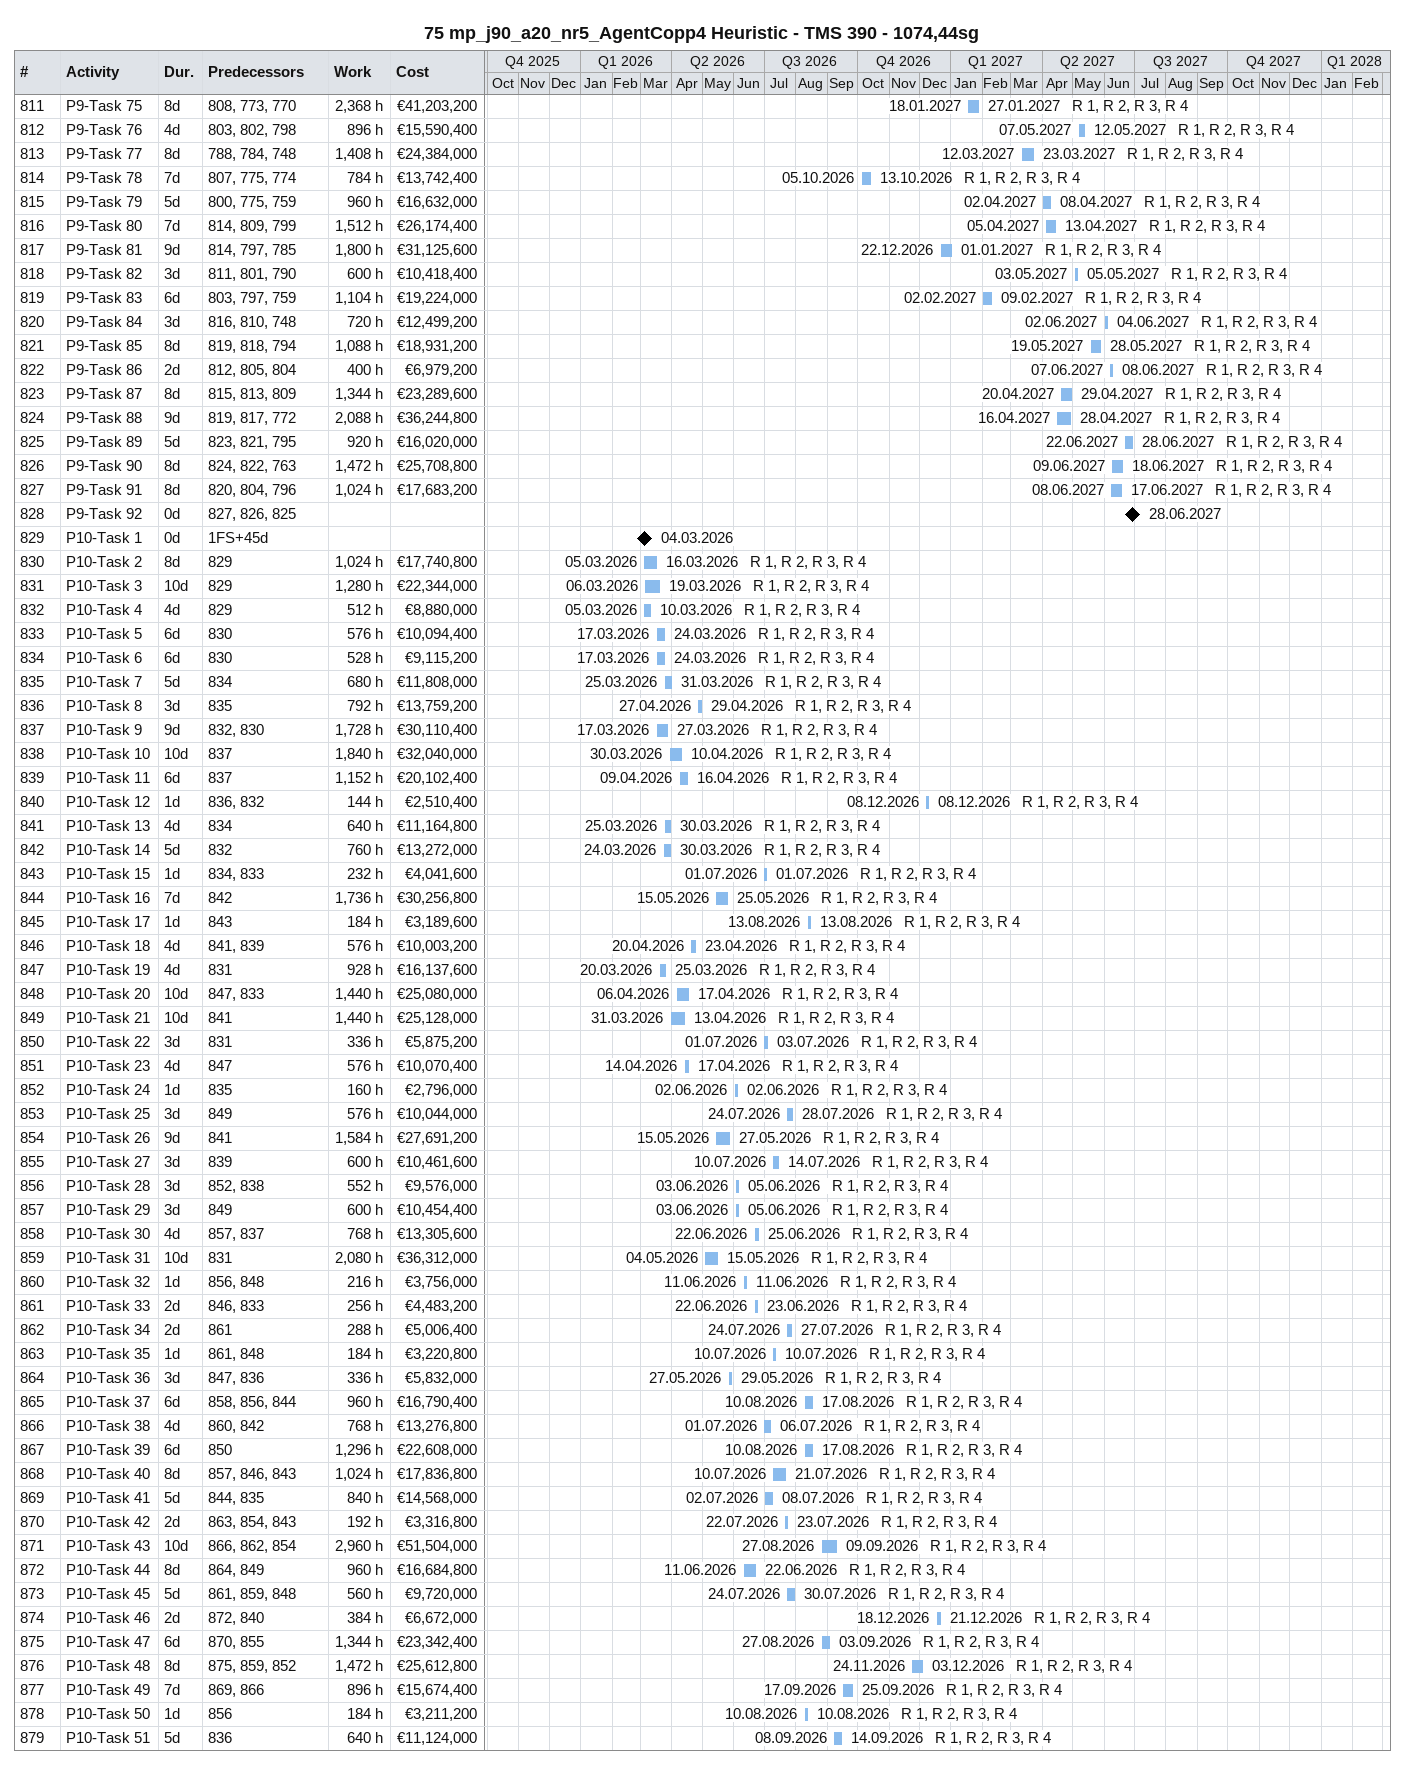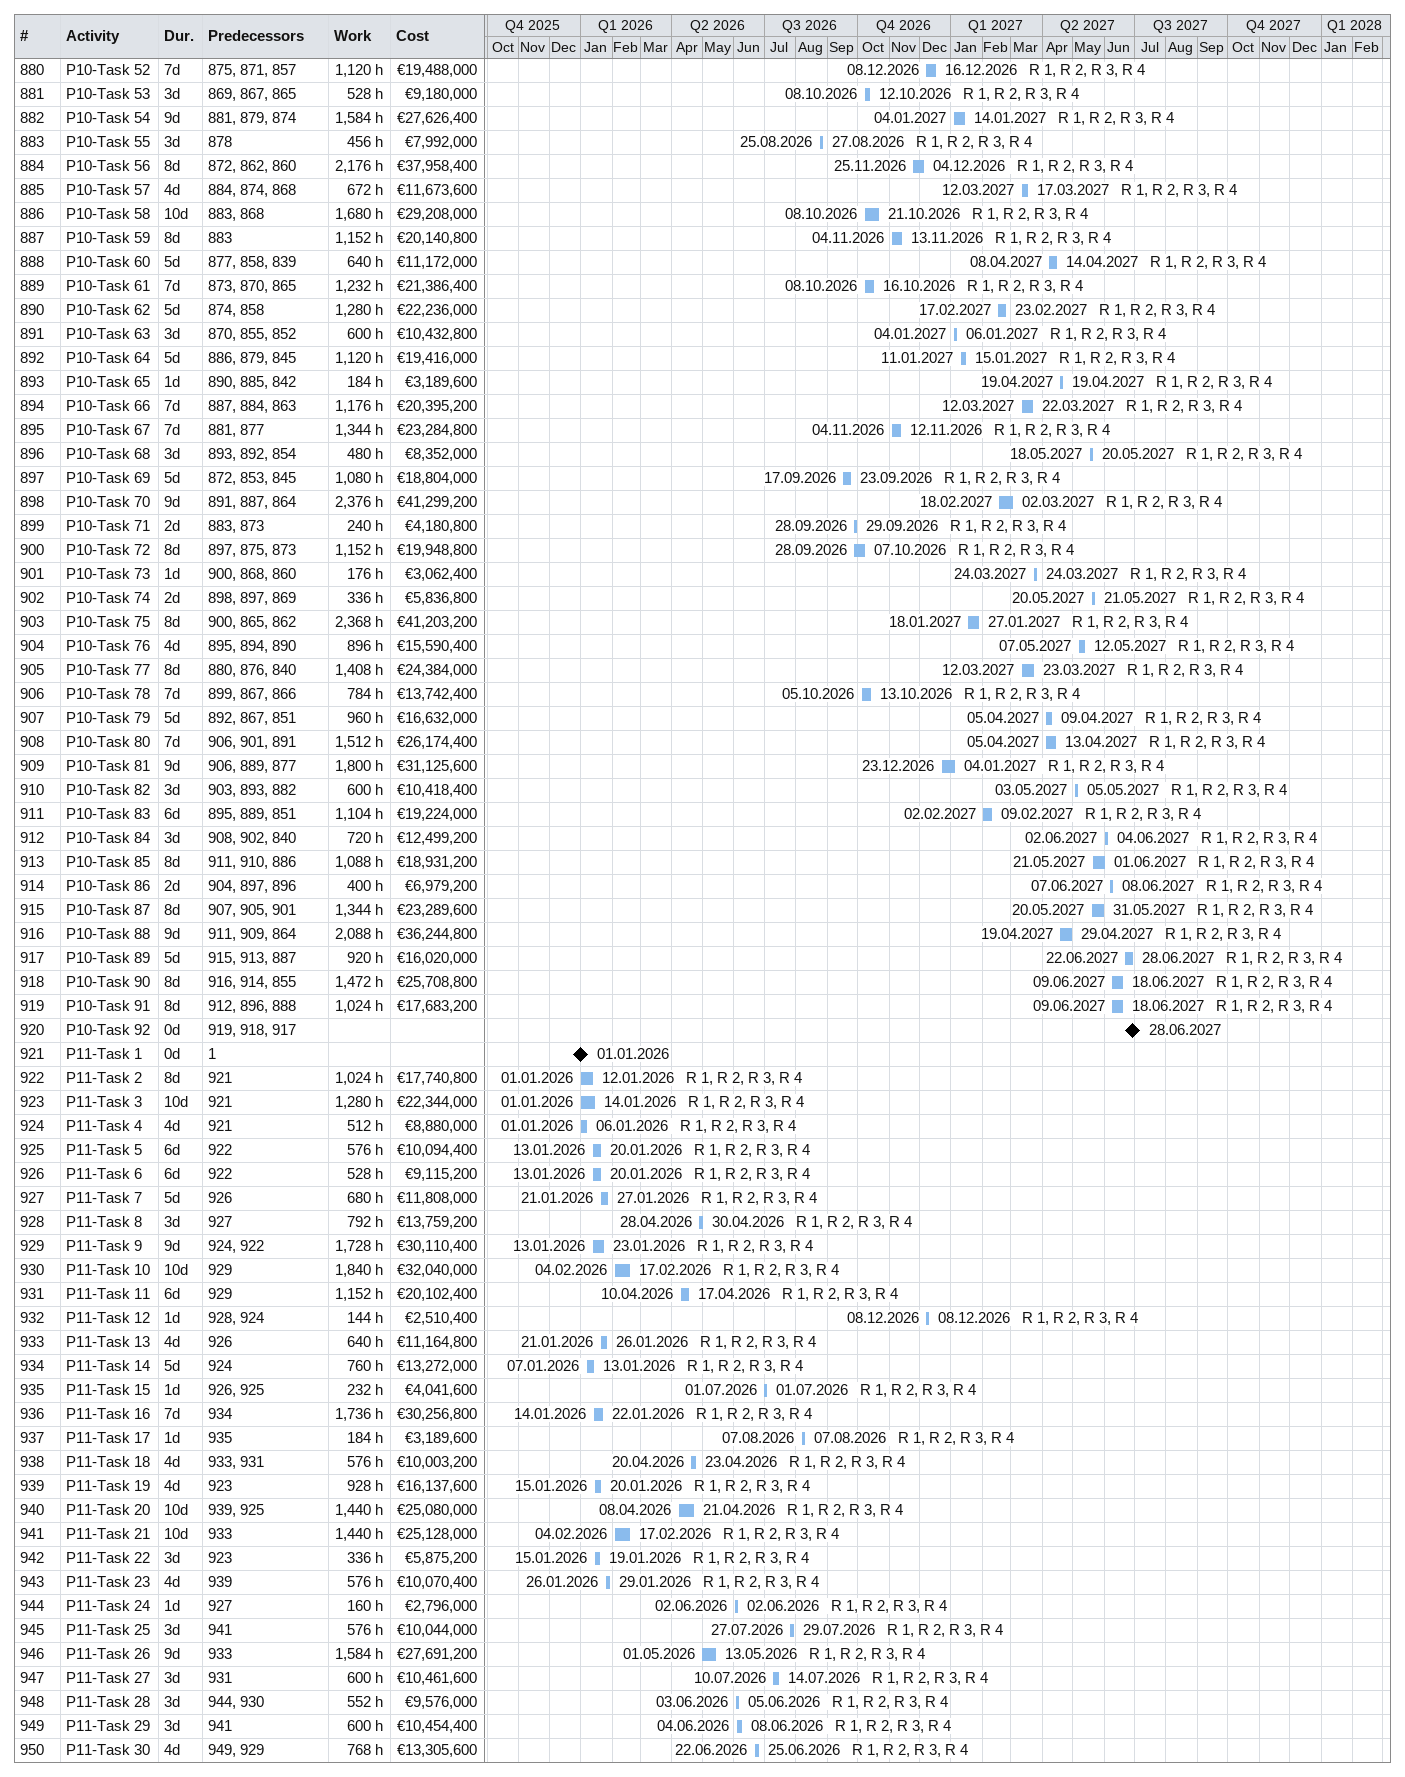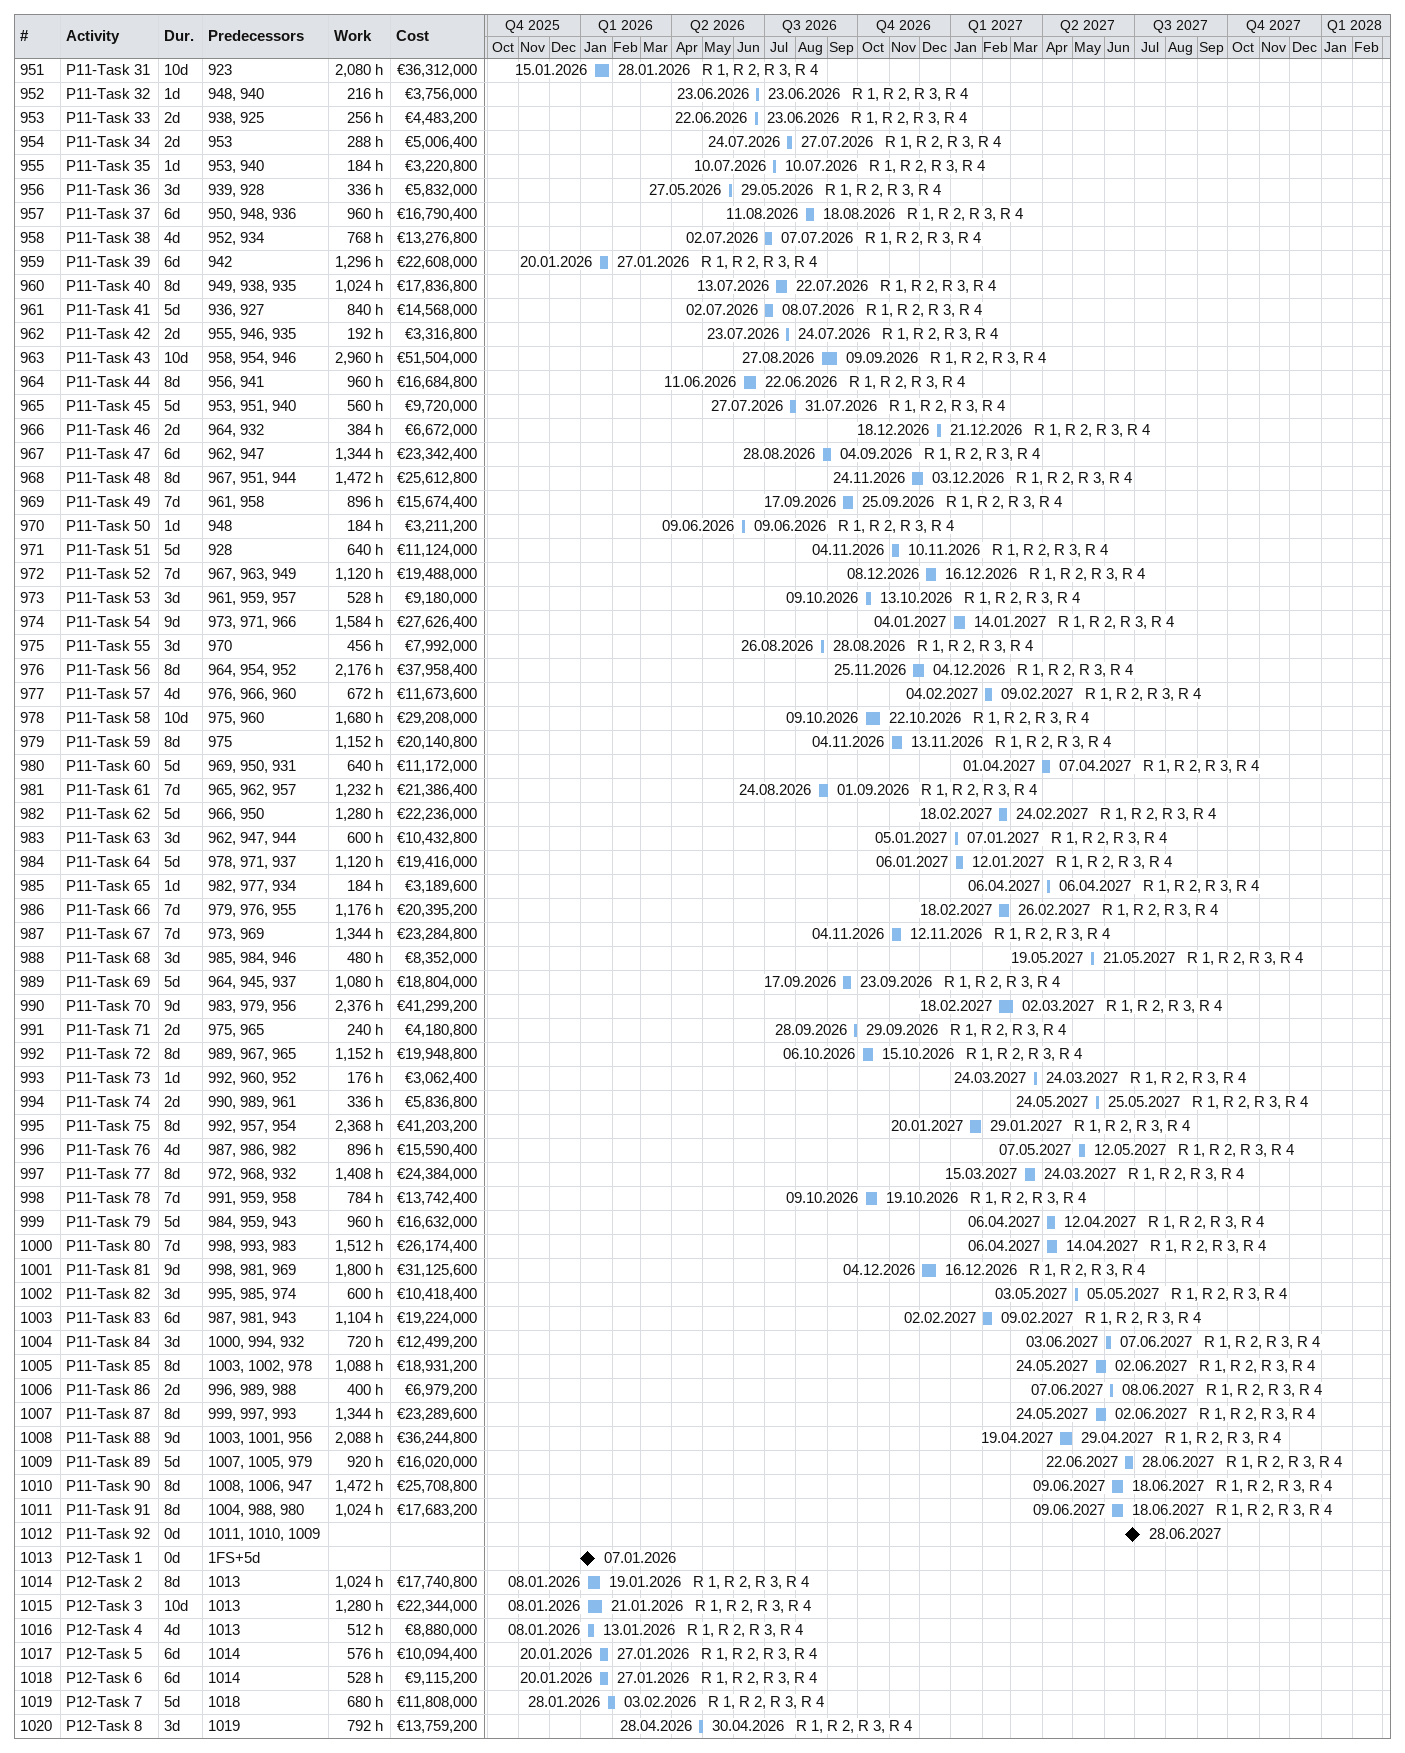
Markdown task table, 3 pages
75 mp_j90_a20_nr5_AgentCopp4 Heuristic - TMS 390 - 1074,44sg

| ID | Task | Duration | Start | Finish | Predecessors | Resources | Work (h) | Cost (€) |
|---|---|---|---|---|---|---|---|---|
| 811 | P9-Task 75 | 8d | 2027-01-18 | 2027-01-27 | 808, 773, 770 | R 1, R 2, R 3, R 4 | 2368 | 41203200 |
| 812 | P9-Task 76 | 4d | 2027-05-07 | 2027-05-12 | 803, 802, 798 | R 1, R 2, R 3, R 4 | 896 | 15590400 |
| 813 | P9-Task 77 | 8d | 2027-03-12 | 2027-03-23 | 788, 784, 748 | R 1, R 2, R 3, R 4 | 1408 | 24384000 |
| 814 | P9-Task 78 | 7d | 2026-10-05 | 2026-10-13 | 807, 775, 774 | R 1, R 2, R 3, R 4 | 784 | 13742400 |
| 815 | P9-Task 79 | 5d | 2027-04-02 | 2027-04-08 | 800, 775, 759 | R 1, R 2, R 3, R 4 | 960 | 16632000 |
| 816 | P9-Task 80 | 7d | 2027-04-05 | 2027-04-13 | 814, 809, 799 | R 1, R 2, R 3, R 4 | 1512 | 26174400 |
| 817 | P9-Task 81 | 9d | 2026-12-22 | 2027-01-01 | 814, 797, 785 | R 1, R 2, R 3, R 4 | 1800 | 31125600 |
| 818 | P9-Task 82 | 3d | 2027-05-03 | 2027-05-05 | 811, 801, 790 | R 1, R 2, R 3, R 4 | 600 | 10418400 |
| 819 | P9-Task 83 | 6d | 2027-02-02 | 2027-02-09 | 803, 797, 759 | R 1, R 2, R 3, R 4 | 1104 | 19224000 |
| 820 | P9-Task 84 | 3d | 2027-06-02 | 2027-06-04 | 816, 810, 748 | R 1, R 2, R 3, R 4 | 720 | 12499200 |
| 821 | P9-Task 85 | 8d | 2027-05-19 | 2027-05-28 | 819, 818, 794 | R 1, R 2, R 3, R 4 | 1088 | 18931200 |
| 822 | P9-Task 86 | 2d | 2027-06-07 | 2027-06-08 | 812, 805, 804 | R 1, R 2, R 3, R 4 | 400 | 6979200 |
| 823 | P9-Task 87 | 8d | 2027-04-20 | 2027-04-29 | 815, 813, 809 | R 1, R 2, R 3, R 4 | 1344 | 23289600 |
| 824 | P9-Task 88 | 9d | 2027-04-16 | 2027-04-28 | 819, 817, 772 | R 1, R 2, R 3, R 4 | 2088 | 36244800 |
| 825 | P9-Task 89 | 5d | 2027-06-22 | 2027-06-28 | 823, 821, 795 | R 1, R 2, R 3, R 4 | 920 | 16020000 |
| 826 | P9-Task 90 | 8d | 2027-06-09 | 2027-06-18 | 824, 822, 763 | R 1, R 2, R 3, R 4 | 1472 | 25708800 |
| 827 | P9-Task 91 | 8d | 2027-06-08 | 2027-06-17 | 820, 804, 796 | R 1, R 2, R 3, R 4 | 1024 | 17683200 |
| 828 | P9-Task 92 | 0d | 2027-06-28 | 2027-06-28 | 827, 826, 825 |  |  |  |
| 829 | P10-Task 1 | 0d | 2026-03-04 | 2026-03-04 | 1FS+45d |  |  |  |
| 830 | P10-Task 2 | 8d | 2026-03-05 | 2026-03-16 | 829 | R 1, R 2, R 3, R 4 | 1024 | 17740800 |
| 831 | P10-Task 3 | 10d | 2026-03-06 | 2026-03-19 | 829 | R 1, R 2, R 3, R 4 | 1280 | 22344000 |
| 832 | P10-Task 4 | 4d | 2026-03-05 | 2026-03-10 | 829 | R 1, R 2, R 3, R 4 | 512 | 8880000 |
| 833 | P10-Task 5 | 6d | 2026-03-17 | 2026-03-24 | 830 | R 1, R 2, R 3, R 4 | 576 | 10094400 |
| 834 | P10-Task 6 | 6d | 2026-03-17 | 2026-03-24 | 830 | R 1, R 2, R 3, R 4 | 528 | 9115200 |
| 835 | P10-Task 7 | 5d | 2026-03-25 | 2026-03-31 | 834 | R 1, R 2, R 3, R 4 | 680 | 11808000 |
| 836 | P10-Task 8 | 3d | 2026-04-27 | 2026-04-29 | 835 | R 1, R 2, R 3, R 4 | 792 | 13759200 |
| 837 | P10-Task 9 | 9d | 2026-03-17 | 2026-03-27 | 832, 830 | R 1, R 2, R 3, R 4 | 1728 | 30110400 |
| 838 | P10-Task 10 | 10d | 2026-03-30 | 2026-04-10 | 837 | R 1, R 2, R 3, R 4 | 1840 | 32040000 |
| 839 | P10-Task 11 | 6d | 2026-04-09 | 2026-04-16 | 837 | R 1, R 2, R 3, R 4 | 1152 | 20102400 |
| 840 | P10-Task 12 | 1d | 2026-12-08 | 2026-12-08 | 836, 832 | R 1, R 2, R 3, R 4 | 144 | 2510400 |
| 841 | P10-Task 13 | 4d | 2026-03-25 | 2026-03-30 | 834 | R 1, R 2, R 3, R 4 | 640 | 11164800 |
| 842 | P10-Task 14 | 5d | 2026-03-24 | 2026-03-30 | 832 | R 1, R 2, R 3, R 4 | 760 | 13272000 |
| 843 | P10-Task 15 | 1d | 2026-07-01 | 2026-07-01 | 834, 833 | R 1, R 2, R 3, R 4 | 232 | 4041600 |
| 844 | P10-Task 16 | 7d | 2026-05-15 | 2026-05-25 | 842 | R 1, R 2, R 3, R 4 | 1736 | 30256800 |
| 845 | P10-Task 17 | 1d | 2026-08-13 | 2026-08-13 | 843 | R 1, R 2, R 3, R 4 | 184 | 3189600 |
| 846 | P10-Task 18 | 4d | 2026-04-20 | 2026-04-23 | 841, 839 | R 1, R 2, R 3, R 4 | 576 | 10003200 |
| 847 | P10-Task 19 | 4d | 2026-03-20 | 2026-03-25 | 831 | R 1, R 2, R 3, R 4 | 928 | 16137600 |
| 848 | P10-Task 20 | 10d | 2026-04-06 | 2026-04-17 | 847, 833 | R 1, R 2, R 3, R 4 | 1440 | 25080000 |
| 849 | P10-Task 21 | 10d | 2026-03-31 | 2026-04-13 | 841 | R 1, R 2, R 3, R 4 | 1440 | 25128000 |
| 850 | P10-Task 22 | 3d | 2026-07-01 | 2026-07-03 | 831 | R 1, R 2, R 3, R 4 | 336 | 5875200 |
| 851 | P10-Task 23 | 4d | 2026-04-14 | 2026-04-17 | 847 | R 1, R 2, R 3, R 4 | 576 | 10070400 |
| 852 | P10-Task 24 | 1d | 2026-06-02 | 2026-06-02 | 835 | R 1, R 2, R 3, R 4 | 160 | 2796000 |
| 853 | P10-Task 25 | 3d | 2026-07-24 | 2026-07-28 | 849 | R 1, R 2, R 3, R 4 | 576 | 10044000 |
| 854 | P10-Task 26 | 9d | 2026-05-15 | 2026-05-27 | 841 | R 1, R 2, R 3, R 4 | 1584 | 27691200 |
| 855 | P10-Task 27 | 3d | 2026-07-10 | 2026-07-14 | 839 | R 1, R 2, R 3, R 4 | 600 | 10461600 |
| 856 | P10-Task 28 | 3d | 2026-06-03 | 2026-06-05 | 852, 838 | R 1, R 2, R 3, R 4 | 552 | 9576000 |
| 857 | P10-Task 29 | 3d | 2026-06-03 | 2026-06-05 | 849 | R 1, R 2, R 3, R 4 | 600 | 10454400 |
| 858 | P10-Task 30 | 4d | 2026-06-22 | 2026-06-25 | 857, 837 | R 1, R 2, R 3, R 4 | 768 | 13305600 |
| 859 | P10-Task 31 | 10d | 2026-05-04 | 2026-05-15 | 831 | R 1, R 2, R 3, R 4 | 2080 | 36312000 |
| 860 | P10-Task 32 | 1d | 2026-06-11 | 2026-06-11 | 856, 848 | R 1, R 2, R 3, R 4 | 216 | 3756000 |
| 861 | P10-Task 33 | 2d | 2026-06-22 | 2026-06-23 | 846, 833 | R 1, R 2, R 3, R 4 | 256 | 4483200 |
| 862 | P10-Task 34 | 2d | 2026-07-24 | 2026-07-27 | 861 | R 1, R 2, R 3, R 4 | 288 | 5006400 |
| 863 | P10-Task 35 | 1d | 2026-07-10 | 2026-07-10 | 861, 848 | R 1, R 2, R 3, R 4 | 184 | 3220800 |
| 864 | P10-Task 36 | 3d | 2026-05-27 | 2026-05-29 | 847, 836 | R 1, R 2, R 3, R 4 | 336 | 5832000 |
| 865 | P10-Task 37 | 6d | 2026-08-10 | 2026-08-17 | 858, 856, 844 | R 1, R 2, R 3, R 4 | 960 | 16790400 |
| 866 | P10-Task 38 | 4d | 2026-07-01 | 2026-07-06 | 860, 842 | R 1, R 2, R 3, R 4 | 768 | 13276800 |
| 867 | P10-Task 39 | 6d | 2026-08-10 | 2026-08-17 | 850 | R 1, R 2, R 3, R 4 | 1296 | 22608000 |
| 868 | P10-Task 40 | 8d | 2026-07-10 | 2026-07-21 | 857, 846, 843 | R 1, R 2, R 3, R 4 | 1024 | 17836800 |
| 869 | P10-Task 41 | 5d | 2026-07-02 | 2026-07-08 | 844, 835 | R 1, R 2, R 3, R 4 | 840 | 14568000 |
| 870 | P10-Task 42 | 2d | 2026-07-22 | 2026-07-23 | 863, 854, 843 | R 1, R 2, R 3, R 4 | 192 | 3316800 |
| 871 | P10-Task 43 | 10d | 2026-08-27 | 2026-09-09 | 866, 862, 854 | R 1, R 2, R 3, R 4 | 2960 | 51504000 |
| 872 | P10-Task 44 | 8d | 2026-06-11 | 2026-06-22 | 864, 849 | R 1, R 2, R 3, R 4 | 960 | 16684800 |
| 873 | P10-Task 45 | 5d | 2026-07-24 | 2026-07-30 | 861, 859, 848 | R 1, R 2, R 3, R 4 | 560 | 9720000 |
| 874 | P10-Task 46 | 2d | 2026-12-18 | 2026-12-21 | 872, 840 | R 1, R 2, R 3, R 4 | 384 | 6672000 |
| 875 | P10-Task 47 | 6d | 2026-08-27 | 2026-09-03 | 870, 855 | R 1, R 2, R 3, R 4 | 1344 | 23342400 |
| 876 | P10-Task 48 | 8d | 2026-11-24 | 2026-12-03 | 875, 859, 852 | R 1, R 2, R 3, R 4 | 1472 | 25612800 |
| 877 | P10-Task 49 | 7d | 2026-09-17 | 2026-09-25 | 869, 866 | R 1, R 2, R 3, R 4 | 896 | 15674400 |
| 878 | P10-Task 50 | 1d | 2026-08-10 | 2026-08-10 | 856 | R 1, R 2, R 3, R 4 | 184 | 3211200 |
| 879 | P10-Task 51 | 5d | 2026-09-08 | 2026-09-14 | 836 | R 1, R 2, R 3, R 4 | 640 | 11124000 |
| 880 | P10-Task 52 | 7d | 2026-12-08 | 2026-12-16 | 875, 871, 857 | R 1, R 2, R 3, R 4 | 1120 | 19488000 |
| 881 | P10-Task 53 | 3d | 2026-10-08 | 2026-10-12 | 869, 867, 865 | R 1, R 2, R 3, R 4 | 528 | 9180000 |
| 882 | P10-Task 54 | 9d | 2027-01-04 | 2027-01-14 | 881, 879, 874 | R 1, R 2, R 3, R 4 | 1584 | 27626400 |
| 883 | P10-Task 55 | 3d | 2026-08-25 | 2026-08-27 | 878 | R 1, R 2, R 3, R 4 | 456 | 7992000 |
| 884 | P10-Task 56 | 8d | 2026-11-25 | 2026-12-04 | 872, 862, 860 | R 1, R 2, R 3, R 4 | 2176 | 37958400 |
| 885 | P10-Task 57 | 4d | 2027-03-12 | 2027-03-17 | 884, 874, 868 | R 1, R 2, R 3, R 4 | 672 | 11673600 |
| 886 | P10-Task 58 | 10d | 2026-10-08 | 2026-10-21 | 883, 868 | R 1, R 2, R 3, R 4 | 1680 | 29208000 |
| 887 | P10-Task 59 | 8d | 2026-11-04 | 2026-11-13 | 883 | R 1, R 2, R 3, R 4 | 1152 | 20140800 |
| 888 | P10-Task 60 | 5d | 2027-04-08 | 2027-04-14 | 877, 858, 839 | R 1, R 2, R 3, R 4 | 640 | 11172000 |
| 889 | P10-Task 61 | 7d | 2026-10-08 | 2026-10-16 | 873, 870, 865 | R 1, R 2, R 3, R 4 | 1232 | 21386400 |
| 890 | P10-Task 62 | 5d | 2027-02-17 | 2027-02-23 | 874, 858 | R 1, R 2, R 3, R 4 | 1280 | 22236000 |
| 891 | P10-Task 63 | 3d | 2027-01-04 | 2027-01-06 | 870, 855, 852 | R 1, R 2, R 3, R 4 | 600 | 10432800 |
| 892 | P10-Task 64 | 5d | 2027-01-11 | 2027-01-15 | 886, 879, 845 | R 1, R 2, R 3, R 4 | 1120 | 19416000 |
| 893 | P10-Task 65 | 1d | 2027-04-19 | 2027-04-19 | 890, 885, 842 | R 1, R 2, R 3, R 4 | 184 | 3189600 |
| 894 | P10-Task 66 | 7d | 2027-03-12 | 2027-03-22 | 887, 884, 863 | R 1, R 2, R 3, R 4 | 1176 | 20395200 |
| 895 | P10-Task 67 | 7d | 2026-11-04 | 2026-11-12 | 881, 877 | R 1, R 2, R 3, R 4 | 1344 | 23284800 |
| 896 | P10-Task 68 | 3d | 2027-05-18 | 2027-05-20 | 893, 892, 854 | R 1, R 2, R 3, R 4 | 480 | 8352000 |
| 897 | P10-Task 69 | 5d | 2026-09-17 | 2026-09-23 | 872, 853, 845 | R 1, R 2, R 3, R 4 | 1080 | 18804000 |
| 898 | P10-Task 70 | 9d | 2027-02-18 | 2027-03-02 | 891, 887, 864 | R 1, R 2, R 3, R 4 | 2376 | 41299200 |
| 899 | P10-Task 71 | 2d | 2026-09-28 | 2026-09-29 | 883, 873 | R 1, R 2, R 3, R 4 | 240 | 4180800 |
| 900 | P10-Task 72 | 8d | 2026-09-28 | 2026-10-07 | 897, 875, 873 | R 1, R 2, R 3, R 4 | 1152 | 19948800 |
| 901 | P10-Task 73 | 1d | 2027-03-24 | 2027-03-24 | 900, 868, 860 | R 1, R 2, R 3, R 4 | 176 | 3062400 |
| 902 | P10-Task 74 | 2d | 2027-05-20 | 2027-05-21 | 898, 897, 869 | R 1, R 2, R 3, R 4 | 336 | 5836800 |
| 903 | P10-Task 75 | 8d | 2027-01-18 | 2027-01-27 | 900, 865, 862 | R 1, R 2, R 3, R 4 | 2368 | 41203200 |
| 904 | P10-Task 76 | 4d | 2027-05-07 | 2027-05-12 | 895, 894, 890 | R 1, R 2, R 3, R 4 | 896 | 15590400 |
| 905 | P10-Task 77 | 8d | 2027-03-12 | 2027-03-23 | 880, 876, 840 | R 1, R 2, R 3, R 4 | 1408 | 24384000 |
| 906 | P10-Task 78 | 7d | 2026-10-05 | 2026-10-13 | 899, 867, 866 | R 1, R 2, R 3, R 4 | 784 | 13742400 |
| 907 | P10-Task 79 | 5d | 2027-04-05 | 2027-04-09 | 892, 867, 851 | R 1, R 2, R 3, R 4 | 960 | 16632000 |
| 908 | P10-Task 80 | 7d | 2027-04-05 | 2027-04-13 | 906, 901, 891 | R 1, R 2, R 3, R 4 | 1512 | 26174400 |
| 909 | P10-Task 81 | 9d | 2026-12-23 | 2027-01-04 | 906, 889, 877 | R 1, R 2, R 3, R 4 | 1800 | 31125600 |
| 910 | P10-Task 82 | 3d | 2027-05-03 | 2027-05-05 | 903, 893, 882 | R 1, R 2, R 3, R 4 | 600 | 10418400 |
| 911 | P10-Task 83 | 6d | 2027-02-02 | 2027-02-09 | 895, 889, 851 | R 1, R 2, R 3, R 4 | 1104 | 19224000 |
| 912 | P10-Task 84 | 3d | 2027-06-02 | 2027-06-04 | 908, 902, 840 | R 1, R 2, R 3, R 4 | 720 | 12499200 |
| 913 | P10-Task 85 | 8d | 2027-05-21 | 2027-06-01 | 911, 910, 886 | R 1, R 2, R 3, R 4 | 1088 | 18931200 |
| 914 | P10-Task 86 | 2d | 2027-06-07 | 2027-06-08 | 904, 897, 896 | R 1, R 2, R 3, R 4 | 400 | 6979200 |
| 915 | P10-Task 87 | 8d | 2027-05-20 | 2027-05-31 | 907, 905, 901 | R 1, R 2, R 3, R 4 | 1344 | 23289600 |
| 916 | P10-Task 88 | 9d | 2027-04-19 | 2027-04-29 | 911, 909, 864 | R 1, R 2, R 3, R 4 | 2088 | 36244800 |
| 917 | P10-Task 89 | 5d | 2027-06-22 | 2027-06-28 | 915, 913, 887 | R 1, R 2, R 3, R 4 | 920 | 16020000 |
| 918 | P10-Task 90 | 8d | 2027-06-09 | 2027-06-18 | 916, 914, 855 | R 1, R 2, R 3, R 4 | 1472 | 25708800 |
| 919 | P10-Task 91 | 8d | 2027-06-09 | 2027-06-18 | 912, 896, 888 | R 1, R 2, R 3, R 4 | 1024 | 17683200 |
| 920 | P10-Task 92 | 0d | 2027-06-28 | 2027-06-28 | 919, 918, 917 |  |  |  |
| 921 | P11-Task 1 | 0d | 2026-01-01 | 2026-01-01 | 1 |  |  |  |
| 922 | P11-Task 2 | 8d | 2026-01-01 | 2026-01-12 | 921 | R 1, R 2, R 3, R 4 | 1024 | 17740800 |
| 923 | P11-Task 3 | 10d | 2026-01-01 | 2026-01-14 | 921 | R 1, R 2, R 3, R 4 | 1280 | 22344000 |
| 924 | P11-Task 4 | 4d | 2026-01-01 | 2026-01-06 | 921 | R 1, R 2, R 3, R 4 | 512 | 8880000 |
| 925 | P11-Task 5 | 6d | 2026-01-13 | 2026-01-20 | 922 | R 1, R 2, R 3, R 4 | 576 | 10094400 |
| 926 | P11-Task 6 | 6d | 2026-01-13 | 2026-01-20 | 922 | R 1, R 2, R 3, R 4 | 528 | 9115200 |
| 927 | P11-Task 7 | 5d | 2026-01-21 | 2026-01-27 | 926 | R 1, R 2, R 3, R 4 | 680 | 11808000 |
| 928 | P11-Task 8 | 3d | 2026-04-28 | 2026-04-30 | 927 | R 1, R 2, R 3, R 4 | 792 | 13759200 |
| 929 | P11-Task 9 | 9d | 2026-01-13 | 2026-01-23 | 924, 922 | R 1, R 2, R 3, R 4 | 1728 | 30110400 |
| 930 | P11-Task 10 | 10d | 2026-02-04 | 2026-02-17 | 929 | R 1, R 2, R 3, R 4 | 1840 | 32040000 |
| 931 | P11-Task 11 | 6d | 2026-04-10 | 2026-04-17 | 929 | R 1, R 2, R 3, R 4 | 1152 | 20102400 |
| 932 | P11-Task 12 | 1d | 2026-12-08 | 2026-12-08 | 928, 924 | R 1, R 2, R 3, R 4 | 144 | 2510400 |
| 933 | P11-Task 13 | 4d | 2026-01-21 | 2026-01-26 | 926 | R 1, R 2, R 3, R 4 | 640 | 11164800 |
| 934 | P11-Task 14 | 5d | 2026-01-07 | 2026-01-13 | 924 | R 1, R 2, R 3, R 4 | 760 | 13272000 |
| 935 | P11-Task 15 | 1d | 2026-07-01 | 2026-07-01 | 926, 925 | R 1, R 2, R 3, R 4 | 232 | 4041600 |
| 936 | P11-Task 16 | 7d | 2026-01-14 | 2026-01-22 | 934 | R 1, R 2, R 3, R 4 | 1736 | 30256800 |
| 937 | P11-Task 17 | 1d | 2026-08-07 | 2026-08-07 | 935 | R 1, R 2, R 3, R 4 | 184 | 3189600 |
| 938 | P11-Task 18 | 4d | 2026-04-20 | 2026-04-23 | 933, 931 | R 1, R 2, R 3, R 4 | 576 | 10003200 |
| 939 | P11-Task 19 | 4d | 2026-01-15 | 2026-01-20 | 923 | R 1, R 2, R 3, R 4 | 928 | 16137600 |
| 940 | P11-Task 20 | 10d | 2026-04-08 | 2026-04-21 | 939, 925 | R 1, R 2, R 3, R 4 | 1440 | 25080000 |
| 941 | P11-Task 21 | 10d | 2026-02-04 | 2026-02-17 | 933 | R 1, R 2, R 3, R 4 | 1440 | 25128000 |
| 942 | P11-Task 22 | 3d | 2026-01-15 | 2026-01-19 | 923 | R 1, R 2, R 3, R 4 | 336 | 5875200 |
| 943 | P11-Task 23 | 4d | 2026-01-26 | 2026-01-29 | 939 | R 1, R 2, R 3, R 4 | 576 | 10070400 |
| 944 | P11-Task 24 | 1d | 2026-06-02 | 2026-06-02 | 927 | R 1, R 2, R 3, R 4 | 160 | 2796000 |
| 945 | P11-Task 25 | 3d | 2026-07-27 | 2026-07-29 | 941 | R 1, R 2, R 3, R 4 | 576 | 10044000 |
| 946 | P11-Task 26 | 9d | 2026-05-01 | 2026-05-13 | 933 | R 1, R 2, R 3, R 4 | 1584 | 27691200 |
| 947 | P11-Task 27 | 3d | 2026-07-10 | 2026-07-14 | 931 | R 1, R 2, R 3, R 4 | 600 | 10461600 |
| 948 | P11-Task 28 | 3d | 2026-06-03 | 2026-06-05 | 944, 930 | R 1, R 2, R 3, R 4 | 552 | 9576000 |
| 949 | P11-Task 29 | 3d | 2026-06-04 | 2026-06-08 | 941 | R 1, R 2, R 3, R 4 | 600 | 10454400 |
| 950 | P11-Task 30 | 4d | 2026-06-22 | 2026-06-25 | 949, 929 | R 1, R 2, R 3, R 4 | 768 | 13305600 |
| 951 | P11-Task 31 | 10d | 2026-01-15 | 2026-01-28 | 923 | R 1, R 2, R 3, R 4 | 2080 | 36312000 |
| 952 | P11-Task 32 | 1d | 2026-06-23 | 2026-06-23 | 948, 940 | R 1, R 2, R 3, R 4 | 216 | 3756000 |
| 953 | P11-Task 33 | 2d | 2026-06-22 | 2026-06-23 | 938, 925 | R 1, R 2, R 3, R 4 | 256 | 4483200 |
| 954 | P11-Task 34 | 2d | 2026-07-24 | 2026-07-27 | 953 | R 1, R 2, R 3, R 4 | 288 | 5006400 |
| 955 | P11-Task 35 | 1d | 2026-07-10 | 2026-07-10 | 953, 940 | R 1, R 2, R 3, R 4 | 184 | 3220800 |
| 956 | P11-Task 36 | 3d | 2026-05-27 | 2026-05-29 | 939, 928 | R 1, R 2, R 3, R 4 | 336 | 5832000 |
| 957 | P11-Task 37 | 6d | 2026-08-11 | 2026-08-18 | 950, 948, 936 | R 1, R 2, R 3, R 4 | 960 | 16790400 |
| 958 | P11-Task 38 | 4d | 2026-07-02 | 2026-07-07 | 952, 934 | R 1, R 2, R 3, R 4 | 768 | 13276800 |
| 959 | P11-Task 39 | 6d | 2026-01-20 | 2026-01-27 | 942 | R 1, R 2, R 3, R 4 | 1296 | 22608000 |
| 960 | P11-Task 40 | 8d | 2026-07-13 | 2026-07-22 | 949, 938, 935 | R 1, R 2, R 3, R 4 | 1024 | 17836800 |
| 961 | P11-Task 41 | 5d | 2026-07-02 | 2026-07-08 | 936, 927 | R 1, R 2, R 3, R 4 | 840 | 14568000 |
| 962 | P11-Task 42 | 2d | 2026-07-23 | 2026-07-24 | 955, 946, 935 | R 1, R 2, R 3, R 4 | 192 | 3316800 |
| 963 | P11-Task 43 | 10d | 2026-08-27 | 2026-09-09 | 958, 954, 946 | R 1, R 2, R 3, R 4 | 2960 | 51504000 |
| 964 | P11-Task 44 | 8d | 2026-06-11 | 2026-06-22 | 956, 941 | R 1, R 2, R 3, R 4 | 960 | 16684800 |
| 965 | P11-Task 45 | 5d | 2026-07-27 | 2026-07-31 | 953, 951, 940 | R 1, R 2, R 3, R 4 | 560 | 9720000 |
| 966 | P11-Task 46 | 2d | 2026-12-18 | 2026-12-21 | 964, 932 | R 1, R 2, R 3, R 4 | 384 | 6672000 |
| 967 | P11-Task 47 | 6d | 2026-08-28 | 2026-09-04 | 962, 947 | R 1, R 2, R 3, R 4 | 1344 | 23342400 |
| 968 | P11-Task 48 | 8d | 2026-11-24 | 2026-12-03 | 967, 951, 944 | R 1, R 2, R 3, R 4 | 1472 | 25612800 |
| 969 | P11-Task 49 | 7d | 2026-09-17 | 2026-09-25 | 961, 958 | R 1, R 2, R 3, R 4 | 896 | 15674400 |
| 970 | P11-Task 50 | 1d | 2026-06-09 | 2026-06-09 | 948 | R 1, R 2, R 3, R 4 | 184 | 3211200 |
| 971 | P11-Task 51 | 5d | 2026-11-04 | 2026-11-10 | 928 | R 1, R 2, R 3, R 4 | 640 | 11124000 |
| 972 | P11-Task 52 | 7d | 2026-12-08 | 2026-12-16 | 967, 963, 949 | R 1, R 2, R 3, R 4 | 1120 | 19488000 |
| 973 | P11-Task 53 | 3d | 2026-10-09 | 2026-10-13 | 961, 959, 957 | R 1, R 2, R 3, R 4 | 528 | 9180000 |
| 974 | P11-Task 54 | 9d | 2027-01-04 | 2027-01-14 | 973, 971, 966 | R 1, R 2, R 3, R 4 | 1584 | 27626400 |
| 975 | P11-Task 55 | 3d | 2026-08-26 | 2026-08-28 | 970 | R 1, R 2, R 3, R 4 | 456 | 7992000 |
| 976 | P11-Task 56 | 8d | 2026-11-25 | 2026-12-04 | 964, 954, 952 | R 1, R 2, R 3, R 4 | 2176 | 37958400 |
| 977 | P11-Task 57 | 4d | 2027-02-04 | 2027-02-09 | 976, 966, 960 | R 1, R 2, R 3, R 4 | 672 | 11673600 |
| 978 | P11-Task 58 | 10d | 2026-10-09 | 2026-10-22 | 975, 960 | R 1, R 2, R 3, R 4 | 1680 | 29208000 |
| 979 | P11-Task 59 | 8d | 2026-11-04 | 2026-11-13 | 975 | R 1, R 2, R 3, R 4 | 1152 | 20140800 |
| 980 | P11-Task 60 | 5d | 2027-04-01 | 2027-04-07 | 969, 950, 931 | R 1, R 2, R 3, R 4 | 640 | 11172000 |
| 981 | P11-Task 61 | 7d | 2026-08-24 | 2026-09-01 | 965, 962, 957 | R 1, R 2, R 3, R 4 | 1232 | 21386400 |
| 982 | P11-Task 62 | 5d | 2027-02-18 | 2027-02-24 | 966, 950 | R 1, R 2, R 3, R 4 | 1280 | 22236000 |
| 983 | P11-Task 63 | 3d | 2027-01-05 | 2027-01-07 | 962, 947, 944 | R 1, R 2, R 3, R 4 | 600 | 10432800 |
| 984 | P11-Task 64 | 5d | 2027-01-06 | 2027-01-12 | 978, 971, 937 | R 1, R 2, R 3, R 4 | 1120 | 19416000 |
| 985 | P11-Task 65 | 1d | 2027-04-06 | 2027-04-06 | 982, 977, 934 | R 1, R 2, R 3, R 4 | 184 | 3189600 |
| 986 | P11-Task 66 | 7d | 2027-02-18 | 2027-02-26 | 979, 976, 955 | R 1, R 2, R 3, R 4 | 1176 | 20395200 |
| 987 | P11-Task 67 | 7d | 2026-11-04 | 2026-11-12 | 973, 969 | R 1, R 2, R 3, R 4 | 1344 | 23284800 |
| 988 | P11-Task 68 | 3d | 2027-05-19 | 2027-05-21 | 985, 984, 946 | R 1, R 2, R 3, R 4 | 480 | 8352000 |
| 989 | P11-Task 69 | 5d | 2026-09-17 | 2026-09-23 | 964, 945, 937 | R 1, R 2, R 3, R 4 | 1080 | 18804000 |
| 990 | P11-Task 70 | 9d | 2027-02-18 | 2027-03-02 | 983, 979, 956 | R 1, R 2, R 3, R 4 | 2376 | 41299200 |
| 991 | P11-Task 71 | 2d | 2026-09-28 | 2026-09-29 | 975, 965 | R 1, R 2, R 3, R 4 | 240 | 4180800 |
| 992 | P11-Task 72 | 8d | 2026-10-06 | 2026-10-15 | 989, 967, 965 | R 1, R 2, R 3, R 4 | 1152 | 19948800 |
| 993 | P11-Task 73 | 1d | 2027-03-24 | 2027-03-24 | 992, 960, 952 | R 1, R 2, R 3, R 4 | 176 | 3062400 |
| 994 | P11-Task 74 | 2d | 2027-05-24 | 2027-05-25 | 990, 989, 961 | R 1, R 2, R 3, R 4 | 336 | 5836800 |
| 995 | P11-Task 75 | 8d | 2027-01-20 | 2027-01-29 | 992, 957, 954 | R 1, R 2, R 3, R 4 | 2368 | 41203200 |
| 996 | P11-Task 76 | 4d | 2027-05-07 | 2027-05-12 | 987, 986, 982 | R 1, R 2, R 3, R 4 | 896 | 15590400 |
| 997 | P11-Task 77 | 8d | 2027-03-15 | 2027-03-24 | 972, 968, 932 | R 1, R 2, R 3, R 4 | 1408 | 24384000 |
| 998 | P11-Task 78 | 7d | 2026-10-09 | 2026-10-19 | 991, 959, 958 | R 1, R 2, R 3, R 4 | 784 | 13742400 |
| 999 | P11-Task 79 | 5d | 2027-04-06 | 2027-04-12 | 984, 959, 943 | R 1, R 2, R 3, R 4 | 960 | 16632000 |
| 1000 | P11-Task 80 | 7d | 2027-04-06 | 2027-04-14 | 998, 993, 983 | R 1, R 2, R 3, R 4 | 1512 | 26174400 |
| 1001 | P11-Task 81 | 9d | 2026-12-04 | 2026-12-16 | 998, 981, 969 | R 1, R 2, R 3, R 4 | 1800 | 31125600 |
| 1002 | P11-Task 82 | 3d | 2027-05-03 | 2027-05-05 | 995, 985, 974 | R 1, R 2, R 3, R 4 | 600 | 10418400 |
| 1003 | P11-Task 83 | 6d | 2027-02-02 | 2027-02-09 | 987, 981, 943 | R 1, R 2, R 3, R 4 | 1104 | 19224000 |
| 1004 | P11-Task 84 | 3d | 2027-06-03 | 2027-06-07 | 1000, 994, 932 | R 1, R 2, R 3, R 4 | 720 | 12499200 |
| 1005 | P11-Task 85 | 8d | 2027-05-24 | 2027-06-02 | 1003, 1002, 978 | R 1, R 2, R 3, R 4 | 1088 | 18931200 |
| 1006 | P11-Task 86 | 2d | 2027-06-07 | 2027-06-08 | 996, 989, 988 | R 1, R 2, R 3, R 4 | 400 | 6979200 |
| 1007 | P11-Task 87 | 8d | 2027-05-24 | 2027-06-02 | 999, 997, 993 | R 1, R 2, R 3, R 4 | 1344 | 23289600 |
| 1008 | P11-Task 88 | 9d | 2027-04-19 | 2027-04-29 | 1003, 1001, 956 | R 1, R 2, R 3, R 4 | 2088 | 36244800 |
| 1009 | P11-Task 89 | 5d | 2027-06-22 | 2027-06-28 | 1007, 1005, 979 | R 1, R 2, R 3, R 4 | 920 | 16020000 |
| 1010 | P11-Task 90 | 8d | 2027-06-09 | 2027-06-18 | 1008, 1006, 947 | R 1, R 2, R 3, R 4 | 1472 | 25708800 |
| 1011 | P11-Task 91 | 8d | 2027-06-09 | 2027-06-18 | 1004, 988, 980 | R 1, R 2, R 3, R 4 | 1024 | 17683200 |
| 1012 | P11-Task 92 | 0d | 2027-06-28 | 2027-06-28 | 1011, 1010, 1009 |  |  |  |
| 1013 | P12-Task 1 | 0d | 2026-01-07 | 2026-01-07 | 1FS+5d |  |  |  |
| 1014 | P12-Task 2 | 8d | 2026-01-08 | 2026-01-19 | 1013 | R 1, R 2, R 3, R 4 | 1024 | 17740800 |
| 1015 | P12-Task 3 | 10d | 2026-01-08 | 2026-01-21 | 1013 | R 1, R 2, R 3, R 4 | 1280 | 22344000 |
| 1016 | P12-Task 4 | 4d | 2026-01-08 | 2026-01-13 | 1013 | R 1, R 2, R 3, R 4 | 512 | 8880000 |
| 1017 | P12-Task 5 | 6d | 2026-01-20 | 2026-01-27 | 1014 | R 1, R 2, R 3, R 4 | 576 | 10094400 |
| 1018 | P12-Task 6 | 6d | 2026-01-20 | 2026-01-27 | 1014 | R 1, R 2, R 3, R 4 | 528 | 9115200 |
| 1019 | P12-Task 7 | 5d | 2026-01-28 | 2026-02-03 | 1018 | R 1, R 2, R 3, R 4 | 680 | 11808000 |
| 1020 | P12-Task 8 | 3d | 2026-04-28 | 2026-04-30 | 1019 | R 1, R 2, R 3, R 4 | 792 | 13759200 |
